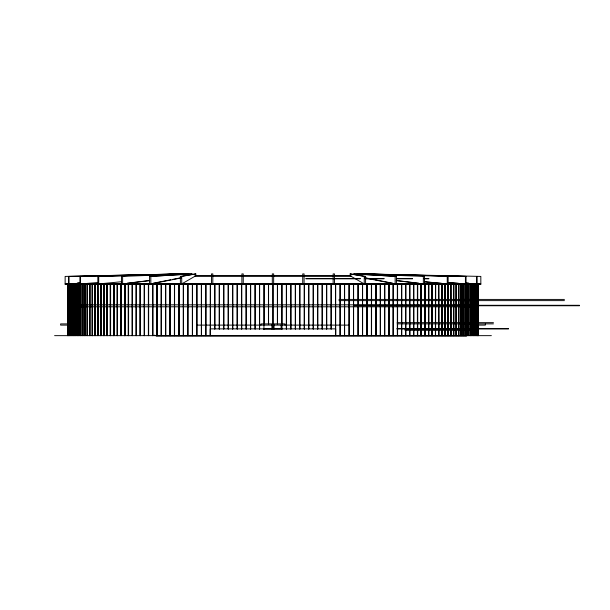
<?xml version="1.0" encoding="UTF-8"?>
<svg xmlns="http://www.w3.org/2000/svg" width="610" height="610" viewBox="0 0 610 610"><rect width="100%" height="100%" fill="white"/><g stroke="black" fill="none" stroke-linecap="round" stroke-linejoin="round"><path stroke-width="0.91" d="M153.247 283.215L170.724 279.769M172.561 279.403L180.842 277.771M181.193 277.954L150.83 283.94L150.83 276.414L192.226 273.898L149.564 276.414L149.564 283.94M180.377 283.94L180.377 276.414L195.795 273.898L195.795 275.781L181.719 283.94L181.719 276.414L195.795 273.898M127.109 283.253L149.526 280.493M149.709 280.608L122.625 283.94L122.625 276.414L121.504 276.414L121.504 283.94M121.321 281.744L98.728 283.94L98.728 276.414L186.111 273.898L97.836 276.414L97.836 283.94M80.55 283.94L97.935 282.521M77.302 283.33L80.139 283.124M69.128 283.94L80.467 283.124M181.879 273.898L65.133 276.414L65.133 283.94L68.93 283.673M77.478 283.078L80.322 282.88M121.504 276.414L188.94 273.898L187.819 273.898M79.918 283.94L79.918 276.414L183.915 273.898L183.282 273.898M68.716 335.652L68.8 276.414L182.154 273.898M350.178 273.898L364.246 276.414L364.246 283.94L350.178 275.781L350.178 273.898L365.596 276.414L365.596 283.94M358.146 273.898L357.033 273.898L424.461 276.414L424.461 283.94M360.754 273.898L359.854 273.898L448.137 276.414L448.159 335.652M363.819 273.898L480.832 276.414L480.832 283.94L65.133 283.94M194.971 275.781L272.037 275.781M273.936 275.781L351.002 275.781M194.971 276.155L272.037 276.155M273.936 276.155L351.002 276.155M68.8 276.414L69.09 335.652M79.918 276.414L80.55 276.414L80.543 335.652M97.836 276.414L98.728 276.414M149.564 276.414L150.83 276.414M180.377 276.414L181.719 276.414M211.464 276.414L212.821 276.414M241.888 276.414L243.245 276.414M272.304 276.414L273.661 276.414M302.728 276.414L304.085 276.414M333.144 276.414L334.501 276.414M364.246 276.414L365.596 276.414M396.401 276.414L353.739 273.898L396.401 276.414L396.401 283.94M424.461 276.414L423.348 276.414L423.348 283.94L396.256 280.608M448.137 276.414L447.237 276.414L447.237 283.94L424.69 281.835M466.048 276.414L362.05 273.898L466.048 276.414L466.048 283.94M305.961 278.572L360.274 278.572M365.024 278.572L384.048 278.572M396.416 278.572L412.581 278.572M424.087 278.572L428.845 278.572M305.961 278.8L360.274 278.8M365.024 278.8L384.048 278.8M396.416 278.8L412.581 278.8M424.087 278.8L428.845 278.8M69.113 283.734L67.474 283.734L67.474 335.652M80.482 283.734L72.468 283.734L72.506 335.652M82.266 283.734L96.952 283.734M100.292 283.734L122 283.734M123.617 283.734L149.526 283.734M151.265 283.734L272.037 283.734M273.936 283.734L394.7 283.734M396.439 283.734L422.356 283.734M423.965 283.734L445.674 283.734M449.021 283.734L463.699 283.734M465.483 283.734L473.505 283.734L473.505 335.652M476.852 283.734L478.499 283.734L478.499 335.652L478.415 283.734M65.133 284.321L480.832 284.321M338.954 299.418L564.441 299.418M338.954 300.623L564.441 300.623M67.542 304.84L478.423 304.84M354.013 305.29L579.5 305.29M354.013 305.747L579.5 305.747M67.542 306.799L478.423 306.799M397.14 322.659L493.444 322.659M68.145 323.902L60.619 323.902L60.619 325.107L68.145 325.107M397.14 323.864L493.444 323.864M196.938 325.107L349.034 325.107M477.821 325.107L485.346 325.107L485.346 323.902M263.421 328.531L272.037 328.531M273.875 328.531L281.538 328.531M396.98 328.531L508.504 328.531M263.474 328.981L272.037 328.981M273.936 328.981L281.538 328.981M396.98 328.981L508.504 328.981M404.956 329.659L473.764 329.659M404.956 330.185L473.764 330.185M54.595 335.652L491.37 335.652M156.251 336.102L466.536 336.102M465.643 282.88L468.495 283.078M477.035 283.673L480.832 283.94M465.506 283.124L476.837 283.94M448.03 282.521L458.461 283.345M448.35 282.59L465.422 283.94M424.644 281.744L441.556 283.33M396.439 280.493L418.857 283.253M365.123 277.771L373.404 279.403M375.241 279.769L392.726 283.215M364.78 277.954L395.135 283.94L395.135 276.414M154.086 335.187L155.878 335.652M478.187 283.734L478.187 335.652M477.424 283.734L477.409 335.652M477.226 335.652L476.837 276.414L476.875 335.652M476.517 283.734L476.547 335.652M476.143 283.734L476.174 335.652M475.686 283.734L475.655 335.652M475.32 283.734L475.281 335.652M474.633 335.652L474.671 283.734L474.267 283.734L474.267 335.652M473.459 283.734L473.459 335.652M473.139 283.734L473.101 335.652M472.186 283.734L472.14 335.652M470.714 283.734L470.714 335.652M470.661 283.734L470.661 335.652M470.31 283.734L470.363 335.652M469.044 283.734L469.098 335.652M468.747 283.734L468.693 335.652M467.275 283.734L467.336 335.652M466.993 283.734L466.993 335.652M466.932 283.734L466.932 335.652M465.422 276.414L465.361 335.652M465.087 283.734L465.087 335.652M465.026 283.734L465.026 335.652M463.31 283.734L463.379 335.652M463.043 283.734L463.043 335.652M462.975 283.734L462.975 335.652M461.19 283.734L461.19 335.652M461.114 283.734L461.114 335.652M460.863 283.734L460.786 335.652M458.865 283.734L458.865 335.652M458.789 283.734L458.789 335.652M458.545 283.734L458.545 335.652M458.468 283.734L458.468 335.652M456.41 283.734L456.326 335.652M456.097 283.734L456.097 335.652M456.013 283.734L456.013 335.652M453.817 283.734L453.817 335.652M453.726 283.734L453.726 335.652M453.512 283.734L453.421 335.652M451.003 283.734L451.103 335.652M450.805 283.734L450.805 335.652M450.706 283.734L450.706 335.652M448.258 335.652L448.258 283.734L447.969 335.652M447.87 283.734L447.87 335.652M445.292 283.734L445.292 335.652M445.193 283.734L445.193 335.652M445.018 283.734L445.018 335.652M444.911 283.734L444.911 335.652M442.212 283.734L442.212 335.652M442.113 283.734L442.113 335.652M441.838 283.734L441.945 335.652M438.91 283.734L439.025 335.652M438.651 283.734L438.758 335.652M435.715 283.734L435.609 335.652M435.464 283.734L435.357 335.652M432.307 283.734L432.307 335.652M432.193 283.734L432.193 335.652M432.071 283.734L432.071 335.652M431.949 283.734L431.949 335.652M428.799 283.734L428.799 335.652M428.678 283.734L428.678 335.652M428.571 283.734L428.571 335.652M428.449 283.734L428.449 335.652M425.193 283.734L425.193 335.652M425.071 283.734L425.071 335.652M424.972 283.734L424.972 335.652M424.85 283.734L424.85 335.652M421.495 283.734L421.495 335.652M421.365 283.734L421.365 335.652M421.281 283.734L421.281 335.652M421.159 283.734L421.159 335.652M420.664 283.947L420.664 335.652M417.705 283.734L417.705 335.652M417.575 283.734L417.575 335.652M417.507 283.734L417.507 335.652M417.377 283.734L417.377 335.652M413.832 283.734L413.832 335.652M413.641 283.734L413.702 335.652M413.511 283.734L413.511 335.652M409.882 283.734L409.882 335.652M409.707 283.734L409.745 335.652M409.569 283.734L409.569 335.652M405.856 283.734L405.856 335.652M405.719 283.734L405.688 335.652M405.551 283.734L405.551 335.652M401.761 283.734L401.761 335.652M401.624 283.734L401.609 335.652M401.471 283.734L401.471 335.652M397.598 283.734L397.598 335.652M397.461 283.734L397.461 335.652M397.324 283.734L397.324 335.652M393.381 283.734L393.351 335.652M393.244 283.734L393.252 335.652M393.114 283.734L393.114 335.652M389.111 283.734L389.111 335.652M388.966 283.734L388.997 335.652M388.852 283.734L388.852 335.652M384.788 283.734L384.788 335.652M384.689 283.734L384.643 335.652M384.544 283.734L384.544 335.652M380.426 283.734L380.335 335.652L380.19 283.734M376.027 283.734L376.027 335.652M375.874 283.734L375.943 335.652M375.798 283.734L375.798 335.652M371.589 283.734L371.589 335.652M371.52 283.734L371.437 335.652M371.376 283.734L371.376 335.652M367.128 283.734L367.128 335.652M367.075 335.652L366.976 283.734L366.923 335.652M362.599 283.734L362.637 335.652M362.492 283.734L362.454 335.652M358.139 283.734L358.116 335.652M357.963 283.734L357.986 335.652M353.617 283.734L353.625 335.652M353.464 283.734L353.48 335.652M349.111 283.734L349.111 335.652M349.034 283.734L349.034 335.652M344.635 283.734L344.635 335.652M344.482 283.734L344.482 335.652M340.159 283.734L340.159 335.652M340.014 283.734L340.014 335.652M335.691 283.734L335.691 335.652L335.729 328.874L210.237 328.874L210.237 335.652L210.282 283.734M335.538 283.734L335.538 335.652M334.501 283.94L334.501 273.898L333.144 273.898L333.144 283.94M331.215 283.734L331.215 329.042M331.062 283.734L331.062 329.042M326.739 283.734L326.739 329.042M326.594 283.734L326.594 329.042M322.271 283.734L322.271 329.042M322.118 283.734L322.118 329.042M317.795 283.734L317.795 329.042M317.642 283.734L317.642 329.042M313.319 283.734L313.319 329.042M313.166 283.734L313.166 329.042M308.851 283.734L308.851 329.042M308.698 283.734L308.698 329.042M304.375 283.734L304.375 329.042M304.222 283.734L304.222 329.042M304.085 283.94L304.085 273.898L302.728 273.898L302.728 283.94M299.899 283.734L299.899 329.042M299.746 283.734L299.746 329.042M295.423 283.734L295.423 329.042M295.278 283.734L295.278 329.042M290.955 283.734L290.955 329.042M290.802 283.734L290.802 329.042M286.479 283.734L286.479 329.042M286.326 283.734L286.326 329.042M285.03 325.107L285.03 323.902L260.935 323.902L260.935 325.107M282.003 283.734L282.003 324.169M282.018 325.107L282.018 329.507M281.858 283.734L281.858 324.169M281.111 325.016L281.111 328.531M277.535 283.734L277.535 324.169M277.382 283.734L277.382 324.169M273.936 324.375L273.936 329.072M273.661 283.94L273.661 273.898L272.304 273.898L272.304 283.94M273.661 325.26L273.661 329.042M273.059 283.734L273.059 324.169M272.906 283.734L272.906 324.169M272.304 325.26L272.304 329.042M272.037 324.375L272.037 329.072M268.583 283.734L268.583 324.169M268.438 283.734L268.438 324.169M264.115 283.734L264.115 324.169M263.962 283.734L263.962 324.169M263.947 325.107L263.947 329.507M259.639 283.734L259.639 329.042M259.486 283.734L259.486 329.042M255.163 283.734L255.163 329.042M255.018 283.734L255.018 329.042M250.695 283.734L250.695 329.042M250.542 283.734L250.542 329.042M246.219 283.734L246.219 329.042M246.066 283.734L246.066 329.042M243.245 283.94L243.245 273.898L241.888 273.898L241.888 283.94M241.743 283.734L241.743 329.042M241.598 283.734L241.598 329.042M237.275 283.734L237.275 329.042M237.122 283.734L237.122 329.042M232.799 283.734L232.799 329.042M232.646 283.734L232.646 329.042M228.323 283.734L228.323 329.042M228.171 283.734L228.171 329.042M223.855 283.734L223.855 329.042M223.702 283.734L223.702 329.042M219.379 283.734L219.379 329.042M219.226 283.734L219.226 329.042M214.903 283.734L214.903 329.042M214.75 283.734L214.75 329.042M212.821 283.94L212.821 273.898L211.464 273.898L211.464 283.94M210.427 283.734L210.427 335.652M205.959 283.734L205.959 335.652M205.806 283.734L205.806 335.652M201.483 283.734L201.483 335.652M201.331 283.734L201.331 335.652M196.938 283.734L196.938 335.652M196.862 283.734L196.862 335.652M192.493 283.734L192.508 335.652M192.356 283.734L192.341 335.652M188.002 283.734L187.979 335.652M187.857 283.734L187.827 335.652M183.48 283.734L183.518 335.652M183.366 283.734L183.366 335.652M183.328 283.734L183.328 335.652M179.043 335.652L179.043 283.734L178.898 335.652M178.844 283.734L178.844 335.652M174.59 283.734L174.59 335.652M174.529 335.652L174.445 283.734L174.376 335.652M170.167 335.652L170.167 283.734L170.022 335.652M169.946 283.734L169.946 335.652M165.775 335.652L165.691 283.734L165.63 335.652M165.539 283.734L165.539 335.652M161.429 283.734L161.429 335.652M161.322 283.734L161.284 335.652M161.177 283.734L161.177 335.652M157.113 283.734L157.113 335.652M156.999 283.734L156.976 335.652M156.854 283.734L156.854 335.652M152.858 283.734L152.858 335.652M152.729 283.734L152.713 335.652M152.584 283.734L152.614 335.652M148.649 283.734L148.649 335.652M148.504 283.734L148.504 335.652M148.367 283.734L148.367 335.652M144.501 283.734L144.501 335.652M144.349 283.734L144.364 335.652M144.212 283.734L144.212 335.652M140.414 283.734L140.414 335.652M140.277 283.734L140.277 335.652M140.247 283.734L140.247 335.652M140.117 283.734L140.117 335.652M136.396 283.734L136.396 335.652M136.266 283.734L136.221 335.652M136.091 283.734L136.091 335.652M132.454 283.734L132.454 335.652M132.271 283.734L132.324 335.652M132.134 283.734L132.134 335.652M128.596 283.734L128.596 335.652M128.466 283.734L128.466 335.652M128.39 283.734L128.39 335.652M128.268 283.734L128.268 335.652M125.302 283.947L125.302 335.652M124.814 283.734L124.814 335.652M124.684 283.734L124.684 335.652M124.6 283.734L124.6 335.652M124.478 283.734L124.478 335.652M121.123 283.734L121.123 335.652M121.001 283.734L121.001 335.652M120.902 283.734L120.902 335.652M120.78 283.734L120.78 335.652M117.516 283.734L117.516 335.652M117.402 283.734L117.402 335.652M117.288 283.734L117.288 335.652M117.166 283.734L117.166 335.652M114.017 283.734L114.017 335.652M113.902 283.734L113.902 335.652M113.773 283.734L113.773 335.652M113.658 283.734L113.658 335.652M110.616 283.734L110.616 335.652M110.501 283.734L110.501 335.652M110.364 283.734L110.364 335.652M110.25 283.734L110.25 335.652M107.314 283.734L107.314 335.652M107.207 283.734L107.207 335.652M107.055 283.734L107.055 335.652M106.948 283.734L106.948 335.652M104.127 283.734L104.127 335.652M104.028 283.734L104.028 335.652M103.86 283.734L103.86 335.652M103.753 283.734L103.753 335.652M101.054 283.734L101.054 335.652M100.955 283.734L100.955 335.652M100.772 283.734L100.772 335.652M100.673 283.734L100.673 335.652M98.096 283.734L98.096 335.652M97.996 335.652L97.714 283.734L97.806 335.652M95.168 283.734L95.259 335.652M94.962 283.734L94.962 335.652M94.87 283.734L94.87 335.652M92.545 283.734L92.545 335.652M92.453 283.734L92.453 335.652M92.24 283.734L92.24 335.652M92.148 283.734L92.148 335.652M89.96 283.734L89.96 335.652M89.876 283.734L89.876 335.652M89.647 283.734L89.563 335.652M87.504 283.734L87.421 335.652M87.184 283.734L87.184 335.652M87.1 283.734L87.1 335.652M85.103 283.734L85.179 335.652M84.851 283.734L84.851 335.652M84.775 283.734L84.775 335.652M82.99 283.734L82.99 335.652M82.922 283.734L82.922 335.652M82.663 283.734L82.586 335.652M78.629 283.734L78.698 335.652M77.272 283.734L77.272 335.652M77.218 283.734L77.218 335.652M76.868 283.734L76.929 335.652M75.609 283.734L75.655 335.652M75.305 283.734L75.251 335.652M73.833 283.734L73.833 335.652M73.787 283.734L73.787 335.652M72.872 283.734L72.826 335.652M71.698 335.652L71.301 283.734L71.332 335.652M70.684 283.734L70.653 335.652M70.318 283.734L70.287 335.652M69.822 283.734L69.792 335.652M69.448 283.734L69.426 335.652M68.564 283.734L68.549 335.652M68.168 283.734L68.19 335.652M67.847 283.734L67.847 335.652M67.794 283.734L67.779 335.652M478.118 335.652L478.118 283.734L478.042 335.652M477.798 335.652L477.798 283.734L477.782 335.652M471.827 335.652L471.827 283.734L471.782 335.652M80.947 335.652L80.947 283.734L80.878 335.652M79.041 335.652L79.041 283.734L78.98 335.652M74.191 335.652L74.191 283.734L74.138 335.652"/></g></svg>
